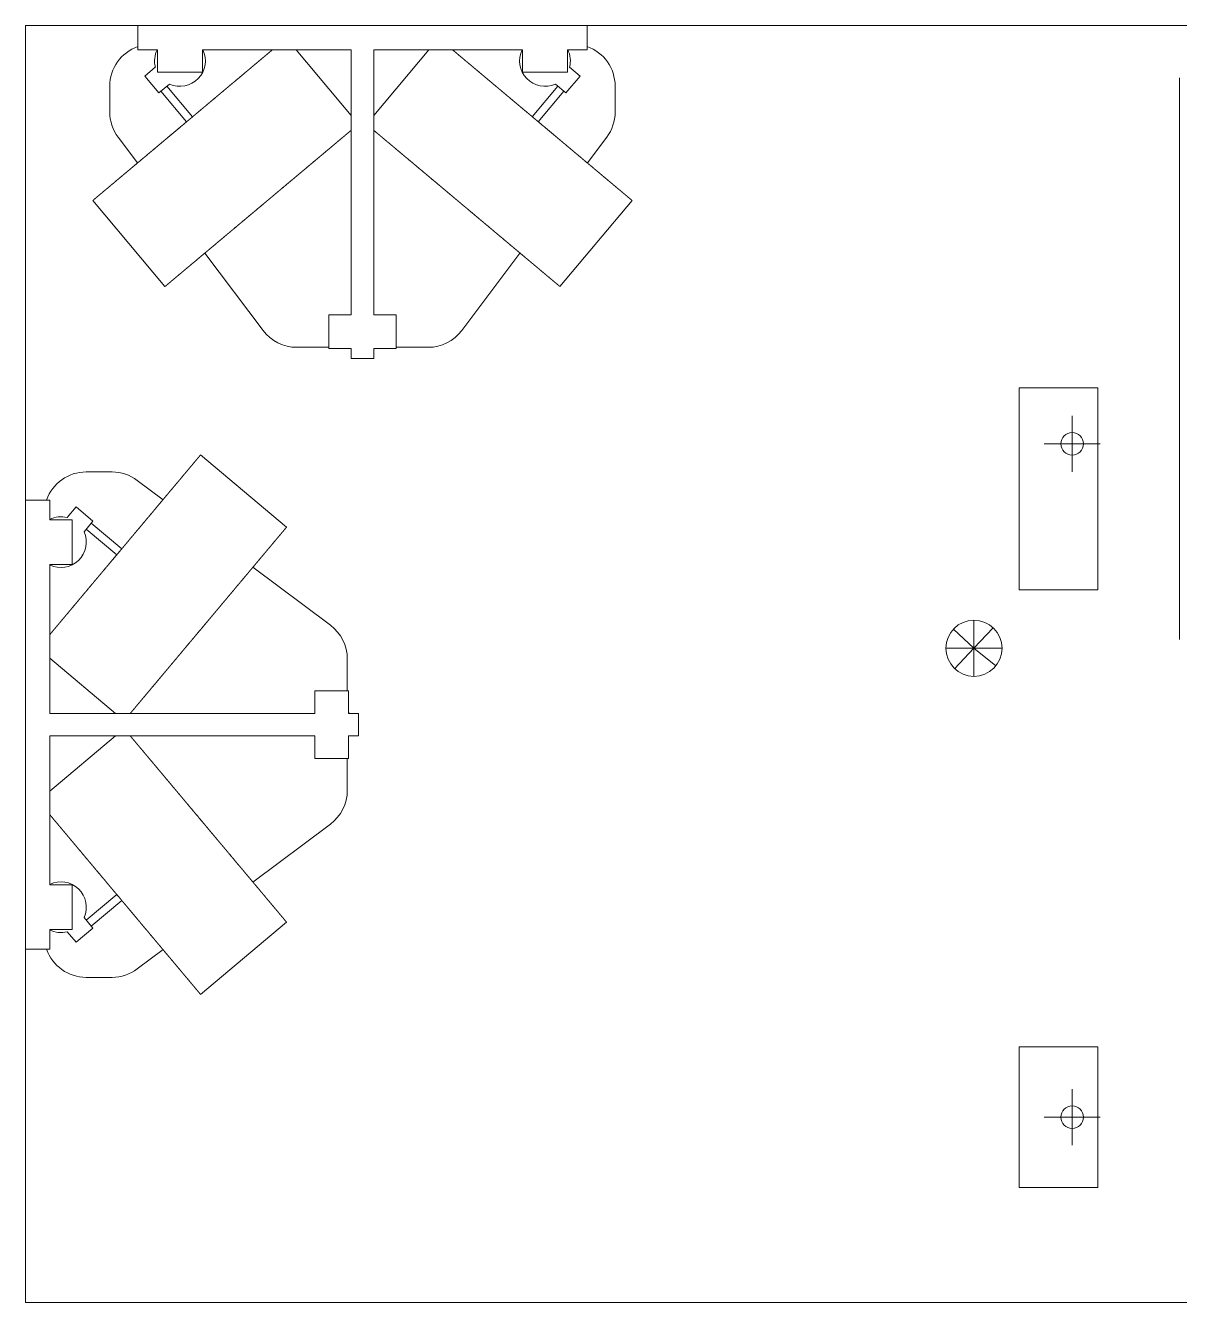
# Model space of a CAD drawing. Header units: millimetres. Extents: x 3056 to 110866, y 16649 to 58349.
# Drawn here: x 84556 to 86611, y 31395 to 33669 of the extents above; entities that cross this region are included whole.
import ezdxf

# ---------------------------------------------------------------- set-up
doc = ezdxf.new("R2010")
doc.units = ezdxf.units.MM
doc.layers.add('1', color=7, linetype='Continuous', true_color=0xffffff)

msp = doc.modelspace()

# ---------------------------------------------------------------- linework, layer by layer
at = {"layer": '1', "color": 80, "linetype": 'Continuous', "lineweight": 13}
for p, q in [((84556.5, 31395.3), (84556.5, 33669.3)), ((84556.5, 31395.3), (84556.5, 33669.3)), ((84556.5, 33669.3), (90183.5, 33669.3)), ((84556.5, 33669.3), (90183.5, 33669.3)), ((84756.5, 33669.3), (84756.5, 33626.3)), ((85556.5, 33669.3), (85556.5, 33626.3)), ((84756.5, 33626.3), (84791.5, 33626.3)), ((84791.5, 33626.3), (84791.5, 33586.3)), ((84871.5, 33626.3), (85136.5, 33626.3)), ((84871.5, 33626.3), (84871.5, 33586.3)), ((85136.5, 33509.2), (85038.2, 33626.3)), ((85136.5, 33626.3), (85136.5, 33154.3)), ((85176.5, 33626.3), (85176.5, 33154.3)), ((85274.7, 33626.3), (85176.5, 33509.2)), ((85176.5, 33626.3), (85441.5, 33626.3)), ((85441.5, 33626.3), (85441.5, 33586.3)), ((85521.5, 33626.3), (85521.5, 33586.3)), ((85521.5, 33626.3), (85556.5, 33626.3)), ((84787.6, 33595.1), (84768.9, 33579.4)), ((85525.3, 33595.1), (85544.1, 33579.4)), ((84794.1, 33549.3), (84768.9, 33579.4)), ((84871.5, 33586.3), (84791.5, 33586.3)), ((84812.9, 33565), (84794.1, 33549.3)), ((85521.5, 33586.3), (85441.5, 33586.3)), ((85500.1, 33565), (85518.8, 33549.3)), ((85518.8, 33549.3), (85544.1, 33579.4)), ((84706.5, 33515.3), (84706.5, 33561.3)), ((84797.6, 33552.2), (84843.2, 33497.8)), ((84853.9, 33506.8), (84808.3, 33561.2)), ((85504.7, 33561.2), (85459, 33506.8)), ((85469.7, 33497.8), (85515.4, 33552.2)), ((85606.5, 33561.3), (85606.5, 33515.3)), ((84721.5, 33470.3), (84755.8, 33424.5)), ((85557.1, 33424.5), (85591.5, 33470.3)), ((84676.2, 33357.7), (84804.8, 33204.5)), ((85508.2, 33204.5), (85636.7, 33357.7)), ((84876, 33264.2), (84979.5, 33126.3)), ((85333.5, 33126.3), (85436.9, 33264.2)), ((85096.5, 33154.3), (85096.5, 33094.3)), ((85136.5, 33154.3), (85096.5, 33154.3)), ((85176.5, 33154.3), (85216.5, 33154.3)), ((85216.5, 33154.3), (85216.5, 33094.3)), ((85096.5, 33096.3), (85039.5, 33096.3)), ((85136.5, 33094.3), (85096.5, 33094.3)), ((85136.5, 33094.3), (85136.5, 33076.3)), ((85176.5, 33094.3), (85216.5, 33094.3)), ((85176.5, 33094.3), (85176.5, 33076.3)), ((85176.7, 33091.6), (85176.5, 33091.6)), ((85176.7, 33091.6), (85176.7, 33094.3)), ((85273.5, 33096.3), (85216.5, 33096.3)), ((85176.5, 33076.3), (85136.5, 33076.3)), ((86326, 33024.3), (86326, 32664.3)), ((86466, 33024.3), (86326, 33024.3)), ((86466, 32664.3), (86466, 33024.3)), ((86420.5, 32974.3), (86420.5, 32874.3)), ((86370.5, 32924.3), (86470.5, 32924.3)), ((85021.3, 32776), (84868.1, 32904.6)), ((84664.5, 32874.3), (84710.5, 32874.3)), ((84801.3, 32824.9), (84755.5, 32859.3)), ((84556.5, 32824.3), (84599.5, 32824.3)), ((84599.5, 32789.3), (84599.5, 32824.3)), ((84630.6, 32793.2), (84646.4, 32811.9)), ((84676.5, 32786.7), (84646.4, 32811.9)), ((84599.5, 32789.3), (84639.5, 32789.3)), ((84639.5, 32789.3), (84639.5, 32709.3)), ((84660.7, 32767.9), (84676.5, 32786.7)), ((84664.6, 32772.5), (84719, 32726.8)), ((84728, 32737.6), (84673.6, 32783.2)), ((84599.5, 32709.3), (84639.5, 32709.3)), ((84599.5, 32444.3), (84599.5, 32709.3)), ((85099.5, 32601.3), (84961.5, 32704.8)), ((86326, 32664.3), (86466, 32664.3)), ((86245.5, 32560.3), (86245.5, 32610.3)), ((86245.5, 32560.3), (86209.1, 32594.6)), ((86245.5, 32560.3), (86279.8, 32596.7)), ((84599.5, 32542.5), (84716.5, 32444.3)), ((85129.5, 32541.3), (85129.5, 32484.3)), ((86245.5, 32560.3), (86195.5, 32560.3)), ((86245.5, 32560.3), (86211.1, 32523.9)), ((86245.5, 32560.3), (86284.3, 32528.8)), ((86245.5, 32560.3), (86245.5, 32510.3)), ((86245.5, 32560.3), (86295.5, 32560.3)), ((85071.5, 32484.3), (85131.5, 32484.3)), ((85071.5, 32444.3), (85071.5, 32484.3)), ((85131.5, 32444.3), (85131.5, 32484.3)), ((84599.5, 32444.3), (85071.5, 32444.3)), ((85134.1, 32444.6), (85131.5, 32444.5)), ((85131.5, 32444.3), (85149.5, 32444.3)), ((85134.1, 32444.6), (85134.1, 32444.3)), ((85149.5, 32444.3), (85149.5, 32404.3)), ((84599.5, 32139.3), (84599.5, 32404.3)), ((84716.5, 32404.3), (84599.5, 32306.1)), ((84599.5, 32404.3), (85071.5, 32404.3)), ((85071.5, 32404.3), (85071.5, 32364.3)), ((85131.5, 32404.3), (85149.5, 32404.3)), ((85131.5, 32404.3), (85131.5, 32364.3)), ((85071.5, 32364.3), (85131.5, 32364.3)), ((85129.5, 32364.3), (85129.5, 32307.3)), ((84961.5, 32143.8), (85099.5, 32247.3)), ((84599.5, 32139.3), (84639.5, 32139.3)), ((84639.5, 32139.3), (84639.5, 32059.3)), ((84719, 32121.8), (84664.6, 32076.1)), ((84673.6, 32065.4), (84728, 32111)), ((84660.7, 32080.7), (84676.5, 32061.9)), ((84868.1, 31944), (85021.3, 32072.6)), ((84599.5, 32059.3), (84639.5, 32059.3)), ((84599.5, 32024.3), (84599.5, 32059.3)), ((84630.6, 32055.4), (84646.4, 32036.7)), ((84676.5, 32061.9), (84646.4, 32036.7)), ((84556.5, 32024.3), (84599.5, 32024.3)), ((84755.5, 31989.3), (84801.3, 32023.7)), ((84710.5, 31974.3), (84664.5, 31974.3)), ((86326, 31850.3), (86326, 31600.3)), ((86466, 31850.3), (86326, 31850.3)), ((86466, 31600.3), (86466, 31850.3)), ((86420.5, 31775.3), (86420.5, 31675.3)), ((86370.5, 31725.3), (86470.5, 31725.3)), ((86326, 31600.3), (86466, 31600.3)), ((90183.5, 31395.3), (84556.5, 31395.3)), ((90183.5, 31395.3), (84556.5, 31395.3))]:
    msp.add_line(p, q, dxfattribs=at)
for centre, radius in [((86420.5, 32924.3), 20), ((86245.5, 32560.3), 50), ((86420.5, 31725.3), 20)]:
    msp.add_circle(centre, radius, dxfattribs=at)
for centre, radius, start, end in [((84781.5, 33561.3), 75, 109.4723, 180), ((84831.5, 33606.3), 45.2, 153.7683, 194.2622), ((84831.5, 33606.3), 45.2, 245.7378, 26.2321), ((85481.5, 33606.3), 45.2, 153.7679, 294.2622), ((85481.5, 33606.3), 45.2, 345.7378, 26.2317), ((85531.5, 33561.3), 75, 0, 70.5277), ((84781.5, 33515.3), 75, 180, 216.8699), ((85531.5, 33515.3), 75, 323.1301, 0), ((85039.5, 33171.3), 75, 216.8699, 270), ((85273.5, 33171.3), 75, 270, 323.1301), ((84664.5, 32799.3), 75, 90, 160.5277), ((84710.5, 32799.3), 75, 53.1301, 90), ((84619.5, 32749.3), 45.2, 75.7378, 116.2317), ((84619.5, 32749.3), 45.2, 243.7679, 24.2622), ((85054.5, 32541.3), 75, 0, 53.1301), ((85054.5, 32307.3), 75, 306.8699, 360), ((84619.5, 32099.3), 45.2, 335.7378, 116.2321), ((84619.5, 32099.3), 45.2, 243.7683, 284.2622), ((84664.5, 32049.3), 75, 199.4723, 270), ((84710.5, 32049.3), 75, 270, 306.8699)]:
    msp.add_arc(centre, radius, start, end, dxfattribs=at)
for points, knots in [([(84996.3, 33626.3), (84993.6, 33624), (84992.1, 33622.8), (84990.7, 33621.6), (84989.2, 33620.3), (84986.1, 33617.7), (84984.5, 33616.4), (84982.9, 33615), (84981.3, 33613.7), (84977.9, 33610.8), (84974.4, 33607.9), (84970.8, 33604.8), (84968.9, 33603.3), (84965.1, 33600.1), (84961.2, 33596.8), (84959.2, 33595.2), (84957.2, 33593.5), (84953.1, 33590), (84951.1, 33588.3), (84948.9, 33586.5), (84946.8, 33584.8), (84942.5, 33581.1), (84938.1, 33577.4), (84933.6, 33573.6), (84929, 33569.8), (84926.7, 33567.9), (84924.4, 33565.9), (84922, 33563.9), (84917.3, 33559.9), (84914.9, 33557.9), (84912.5, 33555.9), (84907.6, 33551.8), (84905.1, 33549.8), (84902.7, 33547.7), (84900.2, 33545.6), (84895.2, 33541.4), (84890.2, 33537.2), (84887.6, 33535.1), (84885.1, 33532.9), (84882.5, 33530.8), (84880, 33528.7), (84877.4, 33526.5), (84874.8, 33524.3), (84869.7, 33520), (84864.5, 33515.7), (84859.3, 33511.3), (84856.7, 33509.1), (84854.1, 33506.9), (84851.5, 33504.7), (84848.9, 33502.6), (84843.7, 33498.2), (84841.1, 33496), (84835.8, 33491.6), (84833.3, 33489.5), (84828.1, 33485.1), (84822.9, 33480.8), (84817.8, 33476.5), (84812.6, 33472.2), (84807.6, 33467.9), (84805, 33465.8), (84802.5, 33463.7), (84800, 33461.6), (84795, 33457.4), (84790.1, 33453.3), (84787.7, 33451.2), (84782.8, 33447.1), (84780.4, 33445.1), (84778, 33443.1), (84773.3, 33439.2), (84768.7, 33435.2), (84766.4, 33433.3), (84761.8, 33429.5), (84757.4, 33425.8), (84755.1, 33423.9), (84750.8, 33420.3), (84746.6, 33416.7), (84744.5, 33415), (84742.4, 33413.2), (84740.4, 33411.5), (84736.4, 33408.2), (84732.5, 33404.9), (84730.5, 33403.3), (84726.8, 33400.1), (84723.2, 33397.1), (84721.4, 33395.6), (84719.6, 33394.1), (84716.2, 33391.3), (84713, 33388.5), (84709.8, 33385.9), (84708.3, 33384.6), (84706.8, 33383.3), (84703.9, 33380.9), (84702.5, 33379.7), (84699.8, 33377.5), (84698.5, 33376.4), (84697.2, 33375.3), (84694.8, 33373.3), (84692.5, 33371.4), (84691.4, 33370.4), (84690.4, 33369.6), (84689.4, 33368.7), (84687.4, 33367.1), (84686.5, 33366.4), (84685.7, 33365.6), (84684, 33364.2), (84683.3, 33363.6), (84682.5, 33363), (84681.2, 33361.9), (84680.1, 33360.9), (84679, 33360.1), (84678.6, 33359.7), (84678.2, 33359.3), (84677.5, 33358.7), (84677.2, 33358.5), (84676.7, 33358.1), (84676.5, 33357.9), (84676.4, 33357.8), (84676.3, 33357.7), (84676.2, 33357.7), (84676.2, 33357.7)], [0, 0, 0.008593, 0.013096, 0.017604, 0.022304, 0.031922, 0.03682, 0.041921, 0.047017, 0.057596, 0.068549, 0.079856, 0.08568, 0.097513, 0.109665, 0.115827, 0.122145, 0.134936, 0.141403, 0.148027, 0.154642, 0.168161, 0.181949, 0.195984, 0.210266, 0.217524, 0.224778, 0.232139, 0.246979, 0.254439, 0.262007, 0.277215, 0.284864, 0.292589, 0.300324, 0.315927, 0.331666, 0.339598, 0.347521, 0.355503, 0.363488, 0.371516, 0.379537, 0.395671, 0.411854, 0.428087, 0.436221, 0.444351, 0.45249, 0.460634, 0.476916, 0.48505, 0.501297, 0.509417, 0.525614, 0.541748, 0.55781, 0.573782, 0.589655, 0.597534, 0.605407, 0.613223, 0.628767, 0.644169, 0.651822, 0.666967, 0.674441, 0.681924, 0.696673, 0.711217, 0.718372, 0.732559, 0.746505, 0.753403, 0.766957, 0.780228, 0.786713, 0.793203, 0.799539, 0.812055, 0.824252, 0.830266, 0.841969, 0.853312, 0.858803, 0.864304, 0.874919, 0.885166, 0.895017, 0.899749, 0.904486, 0.913533, 0.917861, 0.926292, 0.930394, 0.934291, 0.941864, 0.949005, 0.952457, 0.955687, 0.958923, 0.964937, 0.967705, 0.970478, 0.975566, 0.97787, 0.980181, 0.984315, 0.987983, 0.991155, 0.992508, 0.993852, 0.996063, 0.996926, 0.998396, 0.999011, 0.999385, 0.999753, 0.999869, 1, 1]), ([(85636.7, 33357.7), (85636.7, 33357.7), (85636.7, 33357.7), (85636.5, 33357.8), (85636.4, 33357.9), (85636.2, 33358.1), (85635.8, 33358.5), (85635.5, 33358.7), (85634.8, 33359.3), (85634.3, 33359.7), (85633.9, 33360.1), (85632.9, 33360.9), (85632.3, 33361.4), (85631.7, 33361.9), (85631.1, 33362.4), (85630.4, 33363), (85629.7, 33363.6), (85628.9, 33364.2), (85627.3, 33365.6), (85626.4, 33366.4), (85625.5, 33367.1), (85623.6, 33368.7), (85622.6, 33369.6), (85621.5, 33370.4), (85620.4, 33371.4), (85619.3, 33372.3), (85618.1, 33373.3), (85617, 33374.3), (85614.5, 33376.4), (85613.1, 33377.5), (85610.4, 33379.7), (85609.1, 33380.9), (85607.6, 33382.1), (85604.6, 33384.6), (85603.1, 33385.9), (85601.6, 33387.2), (85600, 33388.5), (85598.3, 33389.9), (85596.7, 33391.3), (85595, 33392.7), (85591.5, 33395.6), (85589.8, 33397.1), (85586.1, 33400.1), (85582.4, 33403.3), (85580.5, 33404.9), (85578.6, 33406.5), (85574.6, 33409.8), (85572.6, 33411.5), (85570.5, 33413.2), (85568.5, 33415), (85564.3, 33418.5), (85562.1, 33420.3), (85560, 33422.1), (85557.8, 33423.9), (85553.4, 33427.6), (85551.1, 33429.5), (85546.6, 33433.3), (85542, 33437.2), (85539.6, 33439.2), (85537.3, 33441.1), (85532.5, 33445.1), (85530.1, 33447.1), (85525.3, 33451.2), (85522.8, 33453.3), (85520.4, 33455.3), (85515.4, 33459.5), (85512.9, 33461.6), (85510.4, 33463.7), (85507.9, 33465.8), (85505.4, 33467.9), (85500.3, 33472.2), (85495.2, 33476.5), (85490, 33480.8), (85484.9, 33485.1), (85479.7, 33489.5), (85477.1, 33491.6), (85471.9, 33496), (85469.3, 33498.2), (85466.7, 33500.4), (85464.1, 33502.6), (85461.5, 33504.7), (85456.3, 33509.1), (85453.7, 33511.3), (85448.5, 33515.7), (85445.9, 33517.8), (85443.3, 33520), (85438.1, 33524.3), (85435.5, 33526.5), (85433, 33528.7), (85430.4, 33530.8), (85427.9, 33532.9), (85422.8, 33537.2), (85417.8, 33541.4), (85412.8, 33545.6), (85410.3, 33547.7), (85407.8, 33549.8), (85405.4, 33551.8), (85400.5, 33555.9), (85398.1, 33557.9), (85393.3, 33562), (85390.9, 33563.9), (85386.3, 33567.9), (85383.9, 33569.8), (85379.4, 33573.6), (85377.1, 33575.5), (85374.9, 33577.4), (85370.5, 33581.1), (85366.1, 33584.8), (85361.9, 33588.3), (85359.8, 33590), (85357.7, 33591.8), (85355.7, 33593.5), (85353.7, 33595.2), (85351.7, 33596.8), (85349.8, 33598.5), (85347.8, 33600.1), (85344, 33603.3), (85342.2, 33604.8), (85338.6, 33607.9), (85336.8, 33609.3), (85335.1, 33610.8), (85331.7, 33613.7), (85328.4, 33616.4), (85325.3, 33619), (85323.8, 33620.3), (85322.3, 33621.6), (85320.8, 33622.8), (85319.4, 33624), (85316.6, 33626.3)], [0, 0, 0.000121, 0.000248, 0.000616, 0.00098, 0.001605, 0.003074, 0.003937, 0.006148, 0.007492, 0.008845, 0.012018, 0.013851, 0.015675, 0.017752, 0.01982, 0.02212, 0.024435, 0.029522, 0.032286, 0.035063, 0.041077, 0.044303, 0.047544, 0.050995, 0.054451, 0.058127, 0.061808, 0.069596, 0.073709, 0.082139, 0.086458, 0.090984, 0.100242, 0.104973, 0.109909, 0.114834, 0.119948, 0.125071, 0.130389, 0.141187, 0.146689, 0.158031, 0.169734, 0.175748, 0.181765, 0.194119, 0.200461, 0.206797, 0.213287, 0.226405, 0.233043, 0.23982, 0.246588, 0.260403, 0.267441, 0.281629, 0.296055, 0.303317, 0.310702, 0.32555, 0.333033, 0.348178, 0.355831, 0.363489, 0.378972, 0.386778, 0.394593, 0.402466, 0.410345, 0.426218, 0.44219, 0.458252, 0.474386, 0.490583, 0.498704, 0.51495, 0.523084, 0.531223, 0.539367, 0.547501, 0.563779, 0.571913, 0.588146, 0.596235, 0.604329, 0.620463, 0.628485, 0.636512, 0.644488, 0.65247, 0.668334, 0.684073, 0.699676, 0.707411, 0.715136, 0.722785, 0.737993, 0.745552, 0.760491, 0.767852, 0.782476, 0.789734, 0.804016, 0.811031, 0.818051, 0.831839, 0.845358, 0.858588, 0.865064, 0.871531, 0.877855, 0.884173, 0.890335, 0.896491, 0.902487, 0.91432, 0.920144, 0.931451, 0.936921, 0.942394, 0.952973, 0.963171, 0.972986, 0.977696, 0.982396, 0.986905, 0.991407, 1, 1]), ([(86611.5, 33575.9), (86611.5, 33575.8), (86611.5, 33575.5), (86611.5, 33575), (86611.5, 33574.3), (86611.5, 33573.3), (86611.5, 33572.8), (86611.5, 33571.5), (86611.5, 33570.1), (86611.5, 33568.4), (86611.5, 33566.6), (86611.5, 33564.5), (86611.5, 33562.2), (86611.5, 33559.8), (86611.5, 33557.1), (86611.5, 33554.2), (86611.5, 33551.1), (86611.5, 33549.5), (86611.5, 33546.2), (86611.5, 33542.6), (86611.5, 33538.9), (86611.5, 33534.9), (86611.5, 33530.8), (86611.5, 33526.4), (86611.5, 33521.9), (86611.5, 33517.2), (86611.5, 33512.3), (86611.5, 33507.2), (86611.5, 33502), (86611.5, 33496.6), (86611.5, 33491), (86611.5, 33485.2), (86611.5, 33479.3), (86611.5, 33473.1), (86611.5, 33466.9), (86611.5, 33460.4), (86611.5, 33453.8), (86611.5, 33447.1), (86611.5, 33440.2), (86611.5, 33436.6), (86611.5, 33429.5), (86611.5, 33422.2), (86611.5, 33414.8), (86611.5, 33407.2), (86611.5, 33399.5), (86611.5, 33391.6), (86611.5, 33383.7), (86611.5, 33375.6), (86611.5, 33367.3), (86611.5, 33359), (86611.5, 33350.5), (86611.5, 33341.9), (86611.5, 33337.6), (86611.5, 33328.9), (86611.5, 33320), (86611.5, 33311.1), (86611.5, 33302), (86611.5, 33292.9), (86611.5, 33283.7), (86611.5, 33274.3), (86611.5, 33264.9), (86611.5, 33255.4), (86611.5, 33245.9), (86611.5, 33236.3), (86611.5, 33231.4), (86611.5, 33221.7), (86611.5, 33211.9), (86611.5, 33202.1), (86611.5, 33192.2), (86611.5, 33182.2), (86611.5, 33172.2), (86611.5, 33162.2), (86611.5, 33152.1), (86611.5, 33142), (86611.5, 33131.9), (86611.5, 33121.8), (86611.5, 33111.6), (86611.5, 33101.4), (86611.5, 33091.2), (86611.5, 33081), (86611.5, 33075.9)], [0, 0, 0.000206, 0.000831, 0.001873, 0.003328, 0.005196, 0.006339, 0.008832, 0.011732, 0.01505, 0.01877, 0.022902, 0.027443, 0.032385, 0.037735, 0.043482, 0.049625, 0.052795, 0.059537, 0.066665, 0.074179, 0.082084, 0.090366, 0.099034, 0.108072, 0.117481, 0.127254, 0.137393, 0.147892, 0.158745, 0.169953, 0.181499, 0.19339, 0.205613, 0.218171, 0.231051, 0.244253, 0.257768, 0.27159, 0.278654, 0.292931, 0.307499, 0.322358, 0.337498, 0.352918, 0.368602, 0.384551, 0.400755, 0.417206, 0.433907, 0.450835, 0.467996, 0.476632, 0.494126, 0.511827, 0.529729, 0.547831, 0.56612, 0.584587, 0.60323, 0.622037, 0.640997, 0.66011, 0.679367, 0.689061, 0.708513, 0.728087, 0.747772, 0.767558, 0.787449, 0.807425, 0.827481, 0.847605, 0.867798, 0.888044, 0.908338, 0.928668, 0.949025, 0.969409, 0.989803, 1, 1]), ([(85136.5, 33482.8), (85135.4, 33481.9), (85134.4, 33481.1), (85133.3, 33480.2), (85132.2, 33479.2), (85131, 33478.2), (85129.9, 33477.3), (85128.6, 33476.2), (85127.4, 33475.2), (85126.1, 33474.1), (85124.8, 33473), (85123.4, 33471.8), (85122, 33470.7), (85119.1, 33468.2), (85117.6, 33467), (85114.5, 33464.4), (85111.3, 33461.7), (85108, 33458.9), (85106.3, 33457.5), (85104.5, 33456), (85101, 33453), (85099.2, 33451.5), (85097.3, 33449.9), (85093.5, 33446.8), (85089.6, 33443.5), (85085.6, 33440.1), (85083.6, 33438.4), (85081.5, 33436.7), (85079.5, 33435), (85077.3, 33433.2), (85075.2, 33431.4), (85070.9, 33427.8), (85066.5, 33424.1), (85064.2, 33422.2), (85062, 33420.3), (85059.7, 33418.4), (85055.1, 33414.5), (85050.4, 33410.6), (85048, 33408.6), (85045.7, 33406.6), (85043.3, 33404.6), (85040.8, 33402.6), (85038.4, 33400.5), (85036, 33398.5), (85033.5, 33396.4), (85031.1, 33394.3), (85028.6, 33392.3), (85023.6, 33388.1), (85018.5, 33383.9), (85016, 33381.7), (85010.9, 33377.5), (85008.4, 33375.3), (85005.8, 33373.2), (85000.6, 33368.8), (84998.1, 33366.7), (84995.5, 33364.5), (84992.9, 33362.3), (84990.3, 33360.1), (84987.7, 33358), (84985.1, 33355.8), (84982.5, 33353.6), (84979.9, 33351.4), (84974.7, 33347), (84972.1, 33344.9), (84966.9, 33340.5), (84964.3, 33338.3), (84961.7, 33336.1), (84959.1, 33334), (84956.5, 33331.8), (84951.3, 33327.5), (84948.8, 33325.3), (84946.2, 33323.1), (84941.1, 33318.9), (84938.5, 33316.7), (84936, 33314.6), (84933.5, 33312.5), (84928.5, 33308.3), (84926, 33306.2), (84921, 33302), (84918.6, 33300), (84916.1, 33297.9), (84913.7, 33295.9), (84908.9, 33291.8), (84906.5, 33289.8), (84901.8, 33285.9), (84899.4, 33283.9), (84897.1, 33282), (84894.8, 33280), (84890.3, 33276.2), (84885.8, 33272.5), (84883.6, 33270.6), (84881.5, 33268.8), (84879.3, 33267), (84875, 33263.4), (84870.9, 33260), (84866.8, 33256.6), (84864.9, 33254.9), (84862.9, 33253.2), (84859, 33250), (84857.2, 33248.4), (84855.3, 33246.9), (84853.5, 33245.4), (84849.9, 33242.4), (84848.2, 33240.9), (84846.5, 33239.5), (84843.1, 33236.7), (84839.9, 33234), (84838.3, 33232.6), (84836.8, 33231.4), (84835.3, 33230.1), (84832.4, 33227.7), (84829.6, 33225.4), (84828.3, 33224.2), (84827, 33223.1), (84824.5, 33221.1), (84823.4, 33220.1), (84821.1, 33218.2), (84820, 33217.2), (84817.9, 33215.5), (84816.9, 33214.7), (84815.1, 33213.1), (84814.2, 33212.4), (84813.4, 33211.7), (84812.6, 33211), (84811.8, 33210.4), (84811.1, 33209.8), (84810.4, 33209.2), (84809.8, 33208.7), (84809.2, 33208.2), (84808.6, 33207.7), (84807.6, 33206.8), (84807.2, 33206.5), (84806.7, 33206.1), (84806.4, 33205.8), (84806, 33205.5), (84805.5, 33205.1), (84805.3, 33204.9), (84805.1, 33204.7), (84805, 33204.6), (84804.8, 33204.5), (84804.8, 33204.5), (84804.8, 33204.5)], [0, 0, 0.00311, 0.006206, 0.009534, 0.012852, 0.016382, 0.019921, 0.023659, 0.027402, 0.031349, 0.0353, 0.039451, 0.04361, 0.052319, 0.056869, 0.066155, 0.075822, 0.085854, 0.090963, 0.096255, 0.106997, 0.112462, 0.118092, 0.129507, 0.141247, 0.153301, 0.159399, 0.165649, 0.171893, 0.178287, 0.184671, 0.197717, 0.211023, 0.217802, 0.224577, 0.231473, 0.245365, 0.259473, 0.266582, 0.273782, 0.28099, 0.288285, 0.295585, 0.302962, 0.310344, 0.317799, 0.325259, 0.340318, 0.355506, 0.363152, 0.378507, 0.3862, 0.393951, 0.409473, 0.417245, 0.425057, 0.432863, 0.440692, 0.448525, 0.456362, 0.464208, 0.472058, 0.487758, 0.495618, 0.511305, 0.519133, 0.526966, 0.534773, 0.542584, 0.558141, 0.565892, 0.573633, 0.589039, 0.596695, 0.60434, 0.611948, 0.627072, 0.634605, 0.649533, 0.65692, 0.664302, 0.6716, 0.686113, 0.693325, 0.707552, 0.71456, 0.721574, 0.728469, 0.742153, 0.755589, 0.762256, 0.768783, 0.775319, 0.788114, 0.800622, 0.812844, 0.818798, 0.824758, 0.83636, 0.842003, 0.847636, 0.853106, 0.863875, 0.869174, 0.874292, 0.884346, 0.894044, 0.898793, 0.903356, 0.907909, 0.916645, 0.924972, 0.928932, 0.9329, 0.940403, 0.943956, 0.950834, 0.954165, 0.960393, 0.963295, 0.968863, 0.97154, 0.973985, 0.97644, 0.978661, 0.98089, 0.982885, 0.984876, 0.986646, 0.988406, 0.991468, 0.992774, 0.994067, 0.995138, 0.996205, 0.997862, 0.998452, 0.999046, 0.999397, 0.999761, 0.999874, 1, 1]), ([(85508.2, 33204.5), (85508.1, 33204.5), (85508.1, 33204.5), (85508, 33204.6), (85507.9, 33204.7), (85507.7, 33204.9), (85507.5, 33205.1), (85506.9, 33205.5), (85506.6, 33205.8), (85506.2, 33206.1), (85505.8, 33206.5), (85505.4, 33206.8), (85504.8, 33207.3), (85504.3, 33207.7), (85503.8, 33208.2), (85503.2, 33208.7), (85502.5, 33209.2), (85501.8, 33209.8), (85501.1, 33210.4), (85500.4, 33211), (85499.6, 33211.7), (85497.9, 33213.1), (85497, 33213.9), (85496, 33214.7), (85495, 33215.5), (85494, 33216.4), (85493, 33217.2), (85491.9, 33218.2), (85490.8, 33219.1), (85488.4, 33221.1), (85487.2, 33222.1), (85485.9, 33223.1), (85484.6, 33224.2), (85483.3, 33225.4), (85480.5, 33227.7), (85479.1, 33228.9), (85477.6, 33230.1), (85474.6, 33232.6), (85473, 33234), (85471.5, 33235.3), (85469.8, 33236.7), (85468.2, 33238), (85466.5, 33239.5), (85464.8, 33240.9), (85463, 33242.4), (85459.5, 33245.4), (85457.6, 33246.9), (85455.8, 33248.4), (85453.9, 33250), (85452, 33251.6), (85448.1, 33254.9), (85446.1, 33256.6), (85442, 33260), (85437.9, 33263.4), (85433.7, 33267), (85431.5, 33268.8), (85429.3, 33270.6), (85427.1, 33272.5), (85424.9, 33274.3), (85422.7, 33276.2), (85418.1, 33280), (85415.8, 33282), (85413.5, 33283.9), (85411.2, 33285.9), (85406.5, 33289.8), (85404.1, 33291.8), (85401.7, 33293.8), (85396.8, 33297.9), (85394.4, 33300), (85391.9, 33302), (85387, 33306.2), (85384.5, 33308.3), (85379.5, 33312.5), (85376.9, 33314.6), (85371.9, 33318.9), (85369.3, 33321), (85366.8, 33323.1), (85364.2, 33325.3), (85361.6, 33327.5), (85359, 33329.6), (85353.9, 33334), (85348.7, 33338.3), (85346.1, 33340.5), (85343.5, 33342.7), (85340.9, 33344.9), (85335.7, 33349.2), (85333.1, 33351.4), (85327.9, 33355.8), (85322.7, 33360.1), (85320.1, 33362.3), (85317.5, 33364.5), (85314.9, 33366.7), (85312.3, 33368.8), (85307.2, 33373.2), (85304.6, 33375.3), (85302, 33377.5), (85299.5, 33379.6), (85294.4, 33383.9), (85289.4, 33388.1), (85284.4, 33392.3), (85279.4, 33396.4), (85277, 33398.5), (85272.1, 33402.6), (85269.7, 33404.6), (85267.3, 33406.6), (85264.9, 33408.6), (85260.2, 33412.6), (85257.9, 33414.5), (85253.3, 33418.4), (85251, 33420.3), (85248.7, 33422.2), (85246.5, 33424.1), (85242.1, 33427.8), (85237.7, 33431.4), (85233.5, 33435), (85231.4, 33436.7), (85229.3, 33438.4), (85227.3, 33440.1), (85225.3, 33441.8), (85223.3, 33443.5), (85219.4, 33446.8), (85217.5, 33448.4), (85213.8, 33451.5), (85210.2, 33454.5), (85206.7, 33457.5), (85205, 33458.9), (85201.6, 33461.7), (85198.4, 33464.4), (85195.3, 33467), (85193.8, 33468.2), (85190.9, 33470.7), (85189.6, 33471.8), (85188.2, 33473), (85185.6, 33475.2), (85184.3, 33476.2), (85183.1, 33477.3), (85181.9, 33478.2), (85180.7, 33479.2), (85178.5, 33481.1), (85177.5, 33481.9), (85176.5, 33482.8)], [0, 0, 0.000126, 0.000239, 0.000594, 0.000955, 0.001548, 0.002138, 0.003795, 0.004862, 0.005924, 0.007226, 0.008522, 0.010053, 0.011594, 0.013354, 0.015124, 0.017115, 0.01911, 0.02133, 0.02356, 0.026006, 0.031137, 0.033808, 0.036706, 0.039598, 0.042722, 0.045835, 0.049167, 0.052502, 0.059588, 0.063349, 0.067101, 0.071069, 0.075029, 0.083356, 0.087724, 0.092083, 0.101208, 0.105958, 0.110711, 0.115646, 0.120587, 0.125709, 0.130827, 0.136127, 0.146896, 0.152365, 0.157999, 0.163642, 0.169436, 0.181194, 0.187158, 0.19938, 0.211888, 0.224683, 0.23121, 0.237747, 0.244404, 0.251066, 0.257849, 0.271534, 0.278429, 0.285443, 0.292451, 0.306678, 0.31389, 0.321099, 0.335701, 0.343084, 0.35047, 0.365399, 0.372932, 0.388056, 0.395654, 0.410965, 0.418668, 0.426361, 0.434112, 0.441854, 0.449635, 0.465223, 0.480871, 0.4887, 0.496541, 0.504387, 0.520088, 0.527947, 0.543634, 0.559313, 0.567142, 0.574949, 0.58276, 0.590532, 0.606055, 0.613806, 0.621499, 0.629202, 0.6445, 0.659688, 0.674747, 0.689663, 0.697036, 0.711713, 0.719017, 0.726216, 0.733425, 0.747638, 0.754642, 0.768534, 0.77543, 0.782205, 0.788984, 0.80229, 0.815337, 0.828105, 0.834359, 0.840609, 0.846707, 0.852814, 0.858751, 0.870492, 0.876286, 0.887546, 0.898472, 0.909036, 0.914155, 0.924187, 0.933854, 0.94314, 0.947689, 0.956399, 0.960549, 0.964709, 0.972607, 0.97635, 0.980088, 0.983628, 0.987158, 0.993794, 0.9969, 1, 1]), ([(86611.5, 33075.9), (86611.5, 33065.7), (86611.5, 33055.6), (86611.5, 33045.4), (86611.5, 33035.2), (86611.5, 33025), (86611.5, 33014.9), (86611.5, 33009.8), (86611.5, 32999.7), (86611.5, 32989.7), (86611.5, 32979.7), (86611.5, 32969.7), (86611.5, 32959.7), (86611.5, 32949.8), (86611.5, 32940), (86611.5, 32930.2), (86611.5, 32920.5), (86611.5, 32910.8), (86611.5, 32901.2), (86611.5, 32891.7), (86611.5, 32882.3), (86611.5, 32872.9), (86611.5, 32863.6), (86611.5, 32854.4), (86611.5, 32849.9), (86611.5, 32840.8), (86611.5, 32831.9), (86611.5, 32823), (86611.5, 32814.3), (86611.5, 32805.6), (86611.5, 32797.1), (86611.5, 32788.7), (86611.5, 32780.4), (86611.5, 32772.2), (86611.5, 32764.2), (86611.5, 32756.3), (86611.5, 32748.5), (86611.5, 32740.9), (86611.5, 32733.4), (86611.5, 32726), (86611.5, 32718.8), (86611.5, 32715.3), (86611.5, 32708.3), (86611.5, 32704.8), (86611.5, 32698.1), (86611.5, 32691.5), (86611.5, 32685), (86611.5, 32678.8), (86611.5, 32672.6), (86611.5, 32666.7), (86611.5, 32660.9), (86611.5, 32655.3), (86611.5, 32649.9), (86611.5, 32644.6), (86611.5, 32639.6), (86611.5, 32634.7), (86611.5, 32630), (86611.5, 32625.5), (86611.5, 32621.1), (86611.5, 32617), (86611.5, 32613), (86611.5, 32609.3), (86611.5, 32605.7), (86611.5, 32602.3), (86611.5, 32599.2), (86611.5, 32596.2), (86611.5, 32593.4), (86611.5, 32590.9), (86611.5, 32588.5), (86611.5, 32586.3), (86611.5, 32584.3), (86611.5, 32582.6), (86611.5, 32581), (86611.5, 32579.7), (86611.5, 32578.5), (86611.5, 32577.6), (86611.5, 32577.2), (86611.5, 32576.6), (86611.5, 32576.2), (86611.5, 32576), (86611.5, 32575.9)], [0, 0, 0.020399, 0.040788, 0.061161, 0.081513, 0.101827, 0.122094, 0.132207, 0.152399, 0.172524, 0.192579, 0.212555, 0.232441, 0.252232, 0.271917, 0.29149, 0.310943, 0.330262, 0.349445, 0.368484, 0.38737, 0.406097, 0.42465, 0.443027, 0.452171, 0.470274, 0.488176, 0.505876, 0.523371, 0.540643, 0.557687, 0.574504, 0.591083, 0.607413, 0.623489, 0.639311, 0.654863, 0.67014, 0.685142, 0.699858, 0.714283, 0.721347, 0.735322, 0.742233, 0.755748, 0.768951, 0.781831, 0.794388, 0.806611, 0.818502, 0.830048, 0.841251, 0.852104, 0.862602, 0.872746, 0.88252, 0.891929, 0.900967, 0.909629, 0.917916, 0.925816, 0.933336, 0.940464, 0.9472, 0.953545, 0.959492, 0.965038, 0.970187, 0.974928, 0.979262, 0.983194, 0.986713, 0.989819, 0.992518, 0.994804, 0.996672, 0.997397, 0.998645, 0.999481, 0.999894, 1, 1]), ([(84868.1, 32904.6), (84868.1, 32904.5), (84868, 32904.5), (84867.9, 32904.4), (84867.8, 32904.2), (84867.7, 32904.1), (84867.5, 32903.9), (84867, 32903.3), (84866.7, 32902.9), (84866.4, 32902.6), (84866.1, 32902.2), (84865.7, 32901.7), (84865.3, 32901.2), (84864.9, 32900.7), (84864.4, 32900.1), (84863.9, 32899.5), (84863.3, 32898.9), (84862.8, 32898.2), (84861.5, 32896.7), (84860.8, 32895.9), (84859.4, 32894.2), (84857.9, 32892.4), (84856.2, 32890.4), (84855.3, 32889.3), (84854.4, 32888.2), (84853.5, 32887.1), (84851.5, 32884.8), (84850.4, 32883.5), (84849.4, 32882.3), (84848.3, 32881), (84847.2, 32879.7), (84846, 32878.3), (84844.9, 32876.9), (84842.4, 32874), (84839.9, 32871), (84837.2, 32867.8), (84834.5, 32864.5), (84833.1, 32862.8), (84831.6, 32861.1), (84828.7, 32857.6), (84827.2, 32855.8), (84824.1, 32852.1), (84822.5, 32850.2), (84820.9, 32848.3), (84819.3, 32846.4), (84817.6, 32844.4), (84814.2, 32840.4), (84812.5, 32838.4), (84810.8, 32836.3), (84809.1, 32834.2), (84805.5, 32830), (84803.7, 32827.8), (84801.9, 32825.6), (84798.1, 32821.2), (84794.4, 32816.7), (84790.5, 32812.1), (84786.6, 32807.5), (84784.6, 32805.1), (84782.7, 32802.7), (84780.6, 32800.3), (84776.6, 32795.5), (84774.6, 32793.1), (84772.5, 32790.7), (84770.5, 32788.2), (84766.3, 32783.2), (84764.2, 32780.7), (84762.1, 32778.2), (84757.9, 32773.2), (84755.7, 32770.7), (84753.6, 32768.1), (84751.5, 32765.6), (84749.3, 32763), (84745, 32757.9), (84742.8, 32755.3), (84740.7, 32752.7), (84736.3, 32747.5), (84732, 32742.3), (84727.6, 32737.1), (84725.4, 32734.5), (84721, 32729.3), (84718.8, 32726.7), (84714.5, 32721.5), (84710.1, 32716.3), (84707.9, 32713.7), (84703.6, 32708.5), (84701.4, 32705.9), (84699.3, 32703.4), (84695, 32698.2), (84692.8, 32695.7), (84690.7, 32693.2), (84688.6, 32690.6), (84684.3, 32685.6), (84682.2, 32683.1), (84680.1, 32680.6), (84676, 32675.6), (84673.9, 32673.2), (84671.9, 32670.7), (84667.8, 32665.9), (84663.8, 32661.1), (84661.8, 32658.8), (84657.9, 32654.1), (84656, 32651.8), (84654, 32649.5), (84652.1, 32647.2), (84650.2, 32644.9), (84648.3, 32642.7), (84646.5, 32640.5), (84644.7, 32638.3), (84641, 32634), (84637.5, 32629.7), (84635.7, 32627.6), (84634, 32625.6), (84632.3, 32623.5), (84628.9, 32619.6), (84627.3, 32617.6), (84625.7, 32615.7), (84624.1, 32613.7), (84620.9, 32610), (84617.9, 32606.4), (84616.4, 32604.6), (84613.5, 32601.2), (84612.1, 32599.5), (84610.7, 32597.9), (84608.1, 32594.7), (84606.7, 32593.1), (84604.2, 32590.1), (84603, 32588.6), (84601.8, 32587.2), (84599.5, 32584.4)], [0, 0, 0.000122, 0.000252, 0.000611, 0.000984, 0.001596, 0.002212, 0.003937, 0.005043, 0.006144, 0.007488, 0.00884, 0.010427, 0.012018, 0.013847, 0.01568, 0.017747, 0.01982, 0.024431, 0.026974, 0.032291, 0.038074, 0.044308, 0.04754, 0.050999, 0.054451, 0.061812, 0.0657, 0.069601, 0.073713, 0.077816, 0.082144, 0.086463, 0.095518, 0.104979, 0.11483, 0.125077, 0.130388, 0.135696, 0.146684, 0.152361, 0.163883, 0.16973, 0.175743, 0.181765, 0.187941, 0.200461, 0.206794, 0.213287, 0.219772, 0.233043, 0.239812, 0.246589, 0.260408, 0.274475, 0.288785, 0.303323, 0.310702, 0.318077, 0.32556, 0.340598, 0.348174, 0.355837, 0.363491, 0.378968, 0.386775, 0.39459, 0.410346, 0.418287, 0.426216, 0.434206, 0.442187, 0.458258, 0.466321, 0.474392, 0.490584, 0.506822, 0.52309, 0.53123, 0.547508, 0.555642, 0.57191, 0.588143, 0.596237, 0.612394, 0.620457, 0.628487, 0.644491, 0.652481, 0.660405, 0.668336, 0.684071, 0.691881, 0.699683, 0.715134, 0.722792, 0.730437, 0.745564, 0.760493, 0.767855, 0.782483, 0.789732, 0.796874, 0.804019, 0.811035, 0.818059, 0.824952, 0.831838, 0.845352, 0.858592, 0.865068, 0.871535, 0.877853, 0.890338, 0.896496, 0.902494, 0.90849, 0.920148, 0.931455, 0.936928, 0.947692, 0.952986, 0.958079, 0.968082, 0.97299, 0.9824, 0.986908, 0.991407, 1, 1]), ([(85021.3, 32776), (85021.3, 32776), (85021.2, 32775.9), (85021.1, 32775.8), (85021, 32775.7), (85020.9, 32775.5), (85020.7, 32775.3), (85020.2, 32774.7), (85019.9, 32774.4), (85019.7, 32774), (85018.9, 32773.2), (85018.1, 32772.2), (85017.6, 32771.6), (85017.1, 32771), (85016, 32769.7), (85015.4, 32768.9), (85014.7, 32768.2), (85014.1, 32767.4), (85012.6, 32765.7), (85011.9, 32764.8), (85011.1, 32763.8), (85009.4, 32761.8), (85008.5, 32760.8), (85006.7, 32758.6), (85005.7, 32757.4), (85004.7, 32756.2), (85003.7, 32755), (85002.6, 32753.8), (85001.5, 32752.4), (85000.4, 32751.1), (84998.1, 32748.4), (84995.7, 32745.5), (84994.4, 32743.9), (84993.1, 32742.4), (84990.5, 32739.3), (84987.7, 32736), (84986.3, 32734.3), (84983.4, 32730.9), (84981.9, 32729.1), (84980.4, 32727.3), (84977.3, 32723.6), (84975.8, 32721.7), (84972.5, 32717.9), (84970.9, 32715.9), (84967.5, 32711.9), (84965.8, 32709.9), (84962.3, 32705.7), (84960.5, 32703.6), (84958.8, 32701.5), (84956.9, 32699.3), (84955.1, 32697.1), (84953.3, 32694.9), (84951.4, 32692.7), (84949.5, 32690.5), (84947.6, 32688.2), (84943.8, 32683.7), (84941.9, 32681.3), (84939.9, 32679), (84937.9, 32676.6), (84935.9, 32674.3), (84931.9, 32669.5), (84929.9, 32667.1), (84925.8, 32662.2), (84923.8, 32659.8), (84921.7, 32657.3), (84919.6, 32654.8), (84917.5, 32652.3), (84915.4, 32649.8), (84913.3, 32647.3), (84911.2, 32644.8), (84909, 32642.2), (84906.9, 32639.7), (84902.6, 32634.6), (84900.5, 32632), (84898.3, 32629.4), (84894, 32624.3), (84889.6, 32619.1), (84885.3, 32613.9), (84883.1, 32611.3), (84880.9, 32608.7), (84878.7, 32606.1), (84874.4, 32600.9), (84870, 32595.7), (84867.8, 32593.1), (84863.4, 32587.9), (84861.3, 32585.3), (84856.9, 32580.1), (84854.8, 32577.5), (84852.6, 32575), (84850.5, 32572.4), (84848.3, 32569.9), (84844, 32564.8), (84841.9, 32562.2), (84837.7, 32557.2), (84835.6, 32554.7), (84831.4, 32549.7), (84827.3, 32544.8), (84823.2, 32539.9), (84821.2, 32537.5), (84819.2, 32535.1), (84815.2, 32530.4), (84813.2, 32528), (84811.3, 32525.7), (84809.3, 32523.4), (84807.4, 32521.1), (84805.5, 32518.8), (84803.6, 32516.5), (84801.7, 32514.3), (84798, 32509.9), (84794.4, 32505.6), (84790.8, 32501.3), (84789.1, 32499.2), (84787.3, 32497.2), (84783.9, 32493.1), (84780.6, 32489.2), (84779, 32487.3), (84775.8, 32483.5), (84772.7, 32479.8), (84771.2, 32478), (84768.3, 32474.5), (84766.9, 32472.8), (84765.4, 32471.1), (84764.1, 32469.5), (84762.7, 32467.8), (84760.1, 32464.7), (84758.8, 32463.2), (84757.5, 32461.7), (84755.1, 32458.8), (84754, 32457.4), (84752.8, 32456), (84751.7, 32454.7), (84750.6, 32453.4), (84748.5, 32450.9), (84746.5, 32448.6), (84745.6, 32447.5), (84744.7, 32446.4), (84743, 32444.3)], [0, 0, 0.000117, 0.000243, 0.000595, 0.00095, 0.001545, 0.002135, 0.003799, 0.004862, 0.005929, 0.008523, 0.011593, 0.01335, 0.01512, 0.01911, 0.021335, 0.023556, 0.026011, 0.031137, 0.033809, 0.03671, 0.042722, 0.045835, 0.052498, 0.056045, 0.059589, 0.063349, 0.067097, 0.071065, 0.075025, 0.083352, 0.092091, 0.096646, 0.101204, 0.110707, 0.120591, 0.125709, 0.136127, 0.141427, 0.146892, 0.158003, 0.163638, 0.17524, 0.181203, 0.193261, 0.199375, 0.211888, 0.218282, 0.224683, 0.231211, 0.237747, 0.244405, 0.25107, 0.257845, 0.264628, 0.278429, 0.285442, 0.292447, 0.29956, 0.306677, 0.321094, 0.328398, 0.343088, 0.35047, 0.357933, 0.365394, 0.372923, 0.380465, 0.388056, 0.395654, 0.403305, 0.41096, 0.426366, 0.434108, 0.441858, 0.457416, 0.473038, 0.488699, 0.496541, 0.504387, 0.512242, 0.527942, 0.543634, 0.55148, 0.567141, 0.574944, 0.590532, 0.598313, 0.606058, 0.613801, 0.621499, 0.636849, 0.644503, 0.659684, 0.667213, 0.682202, 0.69704, 0.711717, 0.719011, 0.72622, 0.740532, 0.747633, 0.754641, 0.761642, 0.768538, 0.775425, 0.782208, 0.788979, 0.802285, 0.815332, 0.828109, 0.834359, 0.8406, 0.852805, 0.864706, 0.8705, 0.881916, 0.89301, 0.898466, 0.90904, 0.914154, 0.919255, 0.92419, 0.929113, 0.93859, 0.943143, 0.947689, 0.956398, 0.960549, 0.964703, 0.968659, 0.972602, 0.980088, 0.987157, 0.990476, 0.993798, 1, 1]), ([(84743, 32404.3), (84743.8, 32403.3), (84744.7, 32402.2), (84745.6, 32401.1), (84746.5, 32400), (84748.5, 32397.7), (84750.6, 32395.2), (84752.8, 32392.6), (84754, 32391.2), (84755.1, 32389.8), (84757.5, 32386.9), (84758.8, 32385.4), (84760.1, 32383.9), (84761.4, 32382.3), (84762.7, 32380.8), (84764.1, 32379.1), (84765.5, 32377.5), (84768.3, 32374.1), (84769.8, 32372.3), (84771.2, 32370.6), (84772.8, 32368.8), (84774.3, 32367), (84775.9, 32365.1), (84777.4, 32363.2), (84780.7, 32359.4), (84784, 32355.4), (84785.7, 32353.4), (84789.1, 32349.3), (84792.6, 32345.1), (84794.4, 32343), (84796.2, 32340.8), (84798.1, 32338.6), (84801.8, 32334.2), (84805.5, 32329.7), (84809.4, 32325.2), (84811.3, 32322.8), (84815.3, 32318.1), (84817.2, 32315.8), (84821.2, 32311), (84823.3, 32308.6), (84825.3, 32306.2), (84827.4, 32303.7), (84831.5, 32298.8), (84833.6, 32296.3), (84835.7, 32293.8), (84837.8, 32291.3), (84839.9, 32288.8), (84844.1, 32283.7), (84846.3, 32281.2), (84848.4, 32278.6), (84850.6, 32276.1), (84854.9, 32270.9), (84857, 32268.3), (84859.2, 32265.8), (84863.6, 32260.6), (84865.7, 32258), (84870.1, 32252.8), (84874.5, 32247.6), (84876.7, 32244.9)], [0, 0, 0.006465, 0.012921, 0.019836, 0.02676, 0.041476, 0.057078, 0.073536, 0.082177, 0.090844, 0.108973, 0.118461, 0.127933, 0.137818, 0.147677, 0.15796, 0.168216, 0.189505, 0.200537, 0.211552, 0.222936, 0.234303, 0.246048, 0.257767, 0.281909, 0.306692, 0.319421, 0.345152, 0.37147, 0.384795, 0.398383, 0.411988, 0.439706, 0.467955, 0.496683, 0.511265, 0.54067, 0.555493, 0.585504, 0.600724, 0.615919, 0.631296, 0.662225, 0.677755, 0.693454, 0.709137, 0.724963, 0.756724, 0.772651, 0.788712, 0.804746, 0.837021, 0.853228, 0.869442, 0.901971, 0.918286, 0.950932, 0.983633, 1, 1]), ([(84599.5, 32264.2), (84600.6, 32262.8), (84601.8, 32261.4), (84604.2, 32258.5), (84605.5, 32257), (84606.7, 32255.5), (84608.1, 32253.9), (84609.4, 32252.3), (84610.8, 32250.7), (84612.1, 32249.1), (84613.6, 32247.4), (84616.4, 32243.9), (84617.9, 32242.2), (84621, 32238.5), (84622.5, 32236.7), (84624.1, 32234.8), (84627.3, 32231), (84629, 32229), (84630.6, 32227), (84632.3, 32225), (84634.1, 32223), (84637.5, 32218.8), (84639.3, 32216.7), (84641.1, 32214.6), (84644.7, 32210.2), (84646.6, 32208), (84648.4, 32205.8), (84650.3, 32203.5), (84652.2, 32201.3), (84656.1, 32196.7), (84658, 32194.4), (84662, 32189.7), (84663.9, 32187.3), (84668, 32182.5), (84670, 32180.1), (84672, 32177.7), (84676.2, 32172.8), (84678.2, 32170.3), (84682.4, 32165.3), (84684.5, 32162.8), (84688.8, 32157.8), (84690.9, 32155.2), (84695.2, 32150.1), (84697.3, 32147.6), (84699.5, 32145), (84701.6, 32142.4), (84706, 32137.2), (84708.2, 32134.6), (84710.3, 32132), (84714.7, 32126.8), (84716.9, 32124.2), (84719.1, 32121.6), (84723.5, 32116.4)], [0, 0, 0.009336, 0.018654, 0.038193, 0.048407, 0.058628, 0.06927, 0.07993, 0.090991, 0.102069, 0.113547, 0.136904, 0.148783, 0.173345, 0.185993, 0.198648, 0.224681, 0.23806, 0.251445, 0.265154, 0.27888, 0.306979, 0.321348, 0.3357, 0.365063, 0.380025, 0.394981, 0.410235, 0.425482, 0.456482, 0.472253, 0.503983, 0.519978, 0.552397, 0.568803, 0.585227, 0.618436, 0.635229, 0.668954, 0.685894, 0.720048, 0.73728, 0.771813, 0.789133, 0.806561, 0.823996, 0.858997, 0.876569, 0.894124, 0.929367, 0.947009, 0.964659, 1, 1]), ([(84876.7, 32244.9), (84878.9, 32242.3), (84883.2, 32237.1), (84885.4, 32234.5), (84887.6, 32231.9), (84891.9, 32226.8), (84894.1, 32224.2), (84898.4, 32219), (84902.7, 32213.9), (84907, 32208.8), (84911.3, 32203.7), (84913.4, 32201.2), (84915.5, 32198.7), (84919.7, 32193.7), (84923.8, 32188.7), (84928, 32183.8), (84932, 32179), (84936, 32174.2), (84938, 32171.9), (84940, 32169.5), (84941.9, 32167.2), (84943.9, 32164.8), (84945.8, 32162.6), (84947.7, 32160.3), (84949.6, 32158), (84953.3, 32153.6), (84957, 32149.2), (84958.8, 32147), (84962.4, 32142.8), (84964.1, 32140.7), (84965.9, 32138.7), (84969.3, 32134.6), (84970.9, 32132.6), (84972.6, 32130.7), (84974.2, 32128.7), (84975.8, 32126.8), (84977.4, 32124.9), (84978.9, 32123.1), (84980.5, 32121.3), (84982, 32119.4), (84984.9, 32115.9), (84987.8, 32112.5), (84989.1, 32110.9), (84990.5, 32109.3), (84993.2, 32106.1), (84994.4, 32104.6), (84995.7, 32103.1), (84998.1, 32100.2), (84999.3, 32098.8), (85001.5, 32096.1), (85002.6, 32094.8), (85003.7, 32093.6), (85005.7, 32091.2), (85006.7, 32090), (85007.6, 32088.9), (85009.4, 32086.7), (85010.3, 32085.7), (85011.1, 32084.7), (85012.6, 32082.9), (85014.1, 32081.2), (85014.7, 32080.4), (85015.4, 32079.7), (85016, 32078.9), (85017.1, 32077.6), (85017.6, 32077), (85018.1, 32076.4), (85018.5, 32075.9), (85019.3, 32075), (85019.7, 32074.6), (85020, 32074.2), (85020.2, 32073.8), (85020.5, 32073.6), (85020.7, 32073.3), (85021, 32072.9), (85021.1, 32072.8), (85021.2, 32072.7), (85021.3, 32072.6), (85021.3, 32072.6)], [0, 0, 0.015092, 0.045298, 0.060373, 0.075423, 0.10552, 0.120529, 0.15046, 0.180251, 0.209882, 0.239305, 0.253927, 0.268526, 0.297506, 0.326194, 0.35459, 0.382686, 0.410413, 0.424093, 0.437758, 0.451246, 0.464718, 0.477989, 0.491244, 0.504298, 0.530141, 0.555499, 0.568068, 0.592657, 0.604693, 0.616714, 0.640202, 0.651654, 0.663121, 0.674266, 0.685416, 0.69626, 0.707109, 0.717619, 0.728143, 0.748502, 0.768184, 0.77769, 0.787173, 0.805451, 0.814208, 0.82298, 0.839758, 0.847762, 0.863388, 0.871015, 0.878236, 0.892259, 0.899086, 0.905497, 0.917891, 0.923869, 0.929452, 0.940154, 0.950019, 0.95471, 0.958992, 0.963265, 0.970944, 0.974325, 0.977722, 0.980676, 0.986111, 0.988614, 0.990668, 0.992712, 0.994299, 0.995901, 0.998172, 0.998864, 0.999533, 0.999774, 1, 1]), ([(84723.5, 32116.4), (84725.7, 32113.8), (84727.8, 32111.2), (84730, 32108.6), (84732.2, 32106), (84734.4, 32103.4), (84736.6, 32100.8), (84738.7, 32098.2), (84740.9, 32095.6), (84745.2, 32090.5), (84749.5, 32085.3), (84753.8, 32080.2), (84755.9, 32077.7), (84758.1, 32075.1), (84760.2, 32072.6), (84764.4, 32067.6), (84766.5, 32065.1), (84770.6, 32060.2), (84772.7, 32057.7), (84774.8, 32055.3), (84776.8, 32052.9), (84780.8, 32048), (84784.8, 32043.3), (84786.8, 32040.9), (84788.7, 32038.6), (84790.7, 32036.3), (84792.6, 32034), (84794.5, 32031.7), (84796.4, 32029.5), (84800.1, 32025), (84803.8, 32020.6), (84805.6, 32018.5), (84809.2, 32014.2), (84810.9, 32012.2), (84812.7, 32010.1), (84814.4, 32008.1), (84816.1, 32006), (84819.4, 32002.1), (84821, 32000.2), (84824.2, 31996.4), (84825.7, 31994.5), (84827.3, 31992.7), (84828.8, 31990.9), (84831.7, 31987.4), (84834.6, 31984), (84835.9, 31982.3), (84837.3, 31980.7), (84840, 31977.6), (84841.2, 31976.1), (84842.5, 31974.5), (84843.7, 31973.1), (84844.9, 31971.7), (84846.1, 31970.3), (84848.3, 31967.6), (84849.4, 31966.3), (84850.5, 31965), (84851.5, 31963.8), (84852.5, 31962.6), (84853.5, 31961.4), (84855.3, 31959.2), (84856.2, 31958.2), (84857.1, 31957.2), (84857.9, 31956.2), (84858.7, 31955.2), (84859.4, 31954.3), (84860.9, 31952.6), (84861.5, 31951.8), (84862.2, 31951.1), (84862.8, 31950.4), (84863.9, 31949), (84864.4, 31948.5), (84864.9, 31947.9), (84865.3, 31947.4), (84865.7, 31946.9), (84866.1, 31946.4), (84866.4, 31946), (84866.7, 31945.6), (84867, 31945.3), (84867.3, 31945), (84867.5, 31944.7), (84867.7, 31944.5), (84867.8, 31944.3), (84867.9, 31944.2), (84868, 31944.1), (84868.1, 31944.1), (84868.1, 31944)], [0, 0, 0.015107, 0.030191, 0.045289, 0.060373, 0.075438, 0.090488, 0.10552, 0.120529, 0.15046, 0.180242, 0.209872, 0.224588, 0.23932, 0.253918, 0.283016, 0.297497, 0.326194, 0.340392, 0.354605, 0.368638, 0.39654, 0.424093, 0.437758, 0.451246, 0.464718, 0.477989, 0.491244, 0.504298, 0.530132, 0.555498, 0.568067, 0.592657, 0.604693, 0.616705, 0.628449, 0.640217, 0.663121, 0.674265, 0.696266, 0.7071, 0.717618, 0.728143, 0.748502, 0.768183, 0.77769, 0.787172, 0.805451, 0.814207, 0.822979, 0.831369, 0.839764, 0.847762, 0.863387, 0.871015, 0.878236, 0.885448, 0.892274, 0.899086, 0.91189, 0.917891, 0.923868, 0.929451, 0.93501, 0.940144, 0.950009, 0.95471, 0.958983, 0.963265, 0.970943, 0.974325, 0.977722, 0.980676, 0.983615, 0.986117, 0.988614, 0.990658, 0.992712, 0.994299, 0.995892, 0.997036, 0.998172, 0.998855, 0.999533, 0.999774, 1, 1])]:
    msp.add_open_spline(points, degree=1, knots=knots, dxfattribs=at)

doc.saveas('drawing.dxf')
